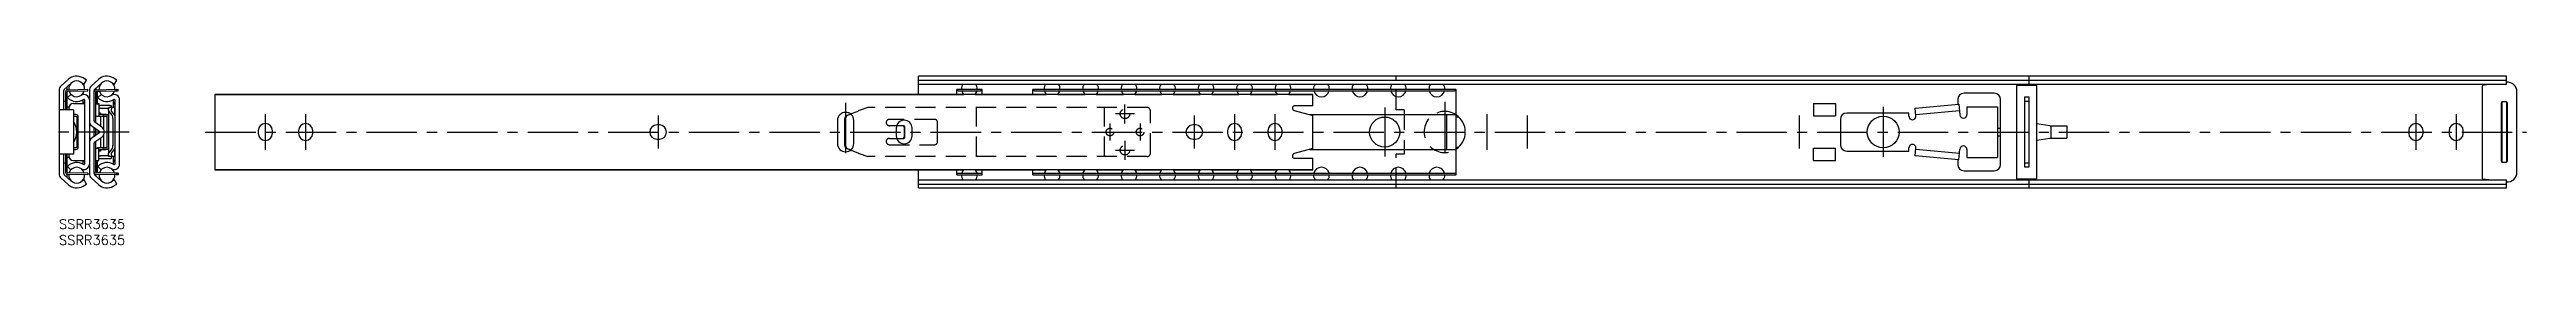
# Model space of a CAD drawing. Extents: x -3 to 778, y -8 to 45.
import ezdxf

# ---------------------------------------------------------------- set-up
doc = ezdxf.new("R2010")
doc.units = 0
doc.header["$LTSCALE"] = 0.5
doc.linetypes.add('CENTER', pattern=[50.8, 31.75, -6.35, 6.35, -6.35])
doc.linetypes.add('DASHED', pattern=[19.05, 12.7, -6.35])
for name, color, linetype in [('MSM_CENTER', 1, 'CENTER'), ('MSM_CONTINUOUS', 7, 'CONTINUOUS'), ('MSM_DASHED', 4, 'DASHED'), ('MSM_PART_NUMBER', 7, 'CONTINUOUS')]:
    doc.layers.add(name, color=color, linetype=linetype)
doc.styles.get("Standard").update_dxf_attribs({"font": 'txt.shx', "height": 3, "bigfont": 'bigfont.shx'})

# ---------------------------------------------------------------- blocks, each defined once
blk = doc.blocks.new('*U3')
at = {"layer": 'MSM_PART_NUMBER'}
blk.add_text('SSRR3635', height=3, dxfattribs=at).set_placement((0, -3))
blk = doc.blocks.new('*U4')
at = {"layer": 'MSM_PART_NUMBER'}
blk.add_text('SSRR3635', height=3, dxfattribs=at).set_placement((0, -8))

msp = doc.modelspace()

# ---------------------------------------------------------------- linework, layer by layer
at = {"layer": 'MSM_CENTER'}
for p, q in [((65, 33.3), (65, 22)), ((77.7, 33.3), (77.7, 22)), ((188.8, 32.9), (188.8, 22.4)), ((247.9, 36.88), (247.9, 18.43)), ((338.95, 33.4), (332.95, 33.4)), ((335.95, 30.4), (335.95, 36.4)), ((357.8, 32.9), (357.8, 22.4)), ((370.5, 33.3), (370.5, 22)), ((383.2, 33.3), (383.2, 22)), ((417.81, 35.4), (417.81, 19.9)), ((436.71, 37.15), (436.71, 18.15)), ((437.3, 33.3), (437.3, 22)), ((450, 33.3), (450, 22)), ((462.7, 32.9), (462.7, 22.4)), ((548.4, 32.9), (548.4, 22.4)), ((574.91, 35.65), (574.91, 19.65)), ((742.8, 33.3), (742.8, 22)), ((755.5, 33.3), (755.5, 22)), ((22.1, 27.65), (-3, 27.65)), ((46.1, 27.65), (777.65, 27.65)), ((331.2, 30.35), (331.2, 24.95)), ((335.95, 24.9), (335.95, 18.9)), ((340.7, 30.35), (340.7, 24.95)), ((332.95, 21.9), (338.95, 21.9))]:
    msp.add_line(p, q, dxfattribs=at)
at = {"layer": 'MSM_CONTINUOUS'}
for p, q in [((0, 40.77), (0, 14.53)), ((2.85, 44.25), (0.65, 42.24)), ((1.5, 34.65), (1.5, 40.77)), ((1.66, 41.14), (3.86, 43.15)), ((2.05, 40.34), (2.05, 34.65)), ((2.5, 41.9), (2.5, 40.99)), ((2.55, 34.65), (2.55, 40.34)), ((3.75, 39.56), (2.67, 38.52)), ((2.74, 41.04), (9.05, 41.15)), ((2.75, 40.54), (9.06, 40.65)), ((3.31, 42.4), (3.05, 42.4)), ((6.8, 43.46), (7.95, 42.8)), ((6.91, 43.4), (6.91, 43.4)), ((7.5, 43.06), (7.5, 42.86)), ((7.5, 39.74), (7.5, 39.45)), ((8.7, 44.1), (7.55, 44.76)), ((7.95, 42.8), (8.7, 44.1)), ((9.06, 40.65), (9.05, 41.15)), ((9.55, 40.77), (9.55, 14.53)), ((12.4, 44.25), (10.2, 42.24)), ((11.05, 31.16), (11.05, 40.77)), ((11.21, 41.14), (13.41, 43.15)), ((11.55, 41.44), (11.55, 41.01)), ((11.55, 30.55), (11.55, 40.34)), ((11.6, 40.34), (11.6, 36.6)), ((11.74, 41.04), (18.05, 41.15)), ((11.75, 40.54), (18.06, 40.65)), ((12.1, 36.6), (12.1, 40.34)), ((13.3, 39.56), (12.22, 38.52)), ((12.3, 40.54), (12.72, 40.55)), ((12.86, 42.4), (12.6, 42.4)), ((16.35, 43.46), (17.5, 42.8)), ((17.05, 39.74), (17.05, 39.45)), ((18.25, 44.1), (17.1, 44.76)), ((17.5, 42.8), (18.25, 44.1)), ((17.51, 40.63), (18.61, 40.65)), ((18.06, 40.65), (18.05, 41.15)), ((18.05, 41.14), (18.6, 41.15)), ((18.61, 40.65), (18.6, 41.15)), ((49.1, 39.56), (49.1, 15.74)), ((49.1, 39.56), (285.11, 39.56)), ((395.1, 39.49), (49.1, 39.49)), ((771.4, 45.3), (270.91, 45.3)), ((270.91, 39.56), (270.91, 45.3)), ((270.91, 44.1), (771.4, 44.1)), ((270.91, 42.8), (771.4, 42.8)), ((282.91, 39.56), (282.91, 41.13)), ((283.41, 41.15), (290.41, 41.15)), ((283.41, 40.65), (290.41, 40.65)), ((288.71, 39.56), (311.17, 39.56)), ((290.91, 39.56), (290.91, 41.13)), ((306.91, 39.56), (306.91, 41.13)), ((307.41, 41.15), (439.81, 41.15)), ((307.41, 40.65), (439.81, 40.65)), ((314.77, 39.56), (323.3, 39.56)), ((326.9, 39.56), (335.43, 39.56)), ((339.03, 39.56), (347.55, 39.56)), ((351.15, 39.56), (359.68, 39.56)), ((363.28, 39.56), (371.81, 39.56)), ((375.41, 39.56), (383.94, 39.56)), ((387.54, 39.56), (395.1, 39.56)), ((395.1, 35.95), (395.1, 39.56)), ((440.31, 14.17), (440.31, 41.13)), ((609.91, 39.9), (600.41, 39.9)), ((623.36, 42.4), (616.96, 42.4)), ((616.96, 42.4), (616.96, 12.9)), ((620.91, 42.4), (620.91, 45.3)), ((623.36, 12.9), (623.36, 42.4)), ((766.78, 42.8), (763.65, 42.4)), ((763.65, 42.4), (763.65, 12.9)), ((771.4, 42.8), (771.4, 45.3)), ((774.65, 14.9), (774.65, 40.4)), ((4.5, 34.65), (0, 34.65)), ((1.5, 37.4), (2.05, 37.4)), ((2.55, 35.65), (3.14, 35.65)), ((3.05, 35.15), (3.05, 34.65)), ((4.5, 34.65), (4.5, 20.65)), ((5.35, 33.15), (4.5, 33.15)), ((4.5, 32.65), (5.35, 32.65)), ((4.55, 36.65), (8.05, 36.65)), ((5.55, 32.45), (5.55, 22.85)), ((6.05, 22.85), (6.05, 32.45)), ((7.5, 37.81), (7.5, 36.65)), ((8.05, 37.79), (8.05, 17.51)), ((11.55, 36.7), (11.6, 36.7)), ((11.55, 36.6), (12.55, 36.6)), ((11.55, 32.7), (12.55, 32.7)), ((12.1, 36.7), (12.55, 36.7)), ((12.3, 32.65), (14.89, 32.65)), ((12.55, 36.7), (12.55, 32.7)), ((13.05, 33.65), (12.55, 33.65)), ((14.89, 33.15), (12.55, 33.15)), ((16.14, 36), (13.05, 36)), ((13.05, 35.15), (15.55, 35.15)), ((13.05, 33.65), (13.05, 33.15)), ((13.05, 32.65), (13.05, 29.49)), ((13.55, 33.15), (15.55, 33.15)), ((14.05, 32.55), (14.05, 28.5)), ((15.09, 32.45), (15.09, 22.85)), ((15.59, 34.42), (15.67, 35.4)), ((15.59, 34.41), (15.59, 34.42)), ((15.59, 34.41), (15.59, 20.89)), ((15.63, 34.29), (16.77, 32.89)), ((17.6, 35.4), (15.67, 35.4)), ((16.48, 35.4), (16.39, 34.32)), ((16.4, 34.29), (17.53, 32.89)), ((16.55, 35.4), (16.55, 35.94)), ((16.97, 31.96), (16.97, 23.34)), ((17.05, 37.81), (17.05, 35.4)), ((17.46, 35.4), (17.46, 32.98)), ((17.55, 36.4), (17.55, 35.4)), ((17.6, 37.79), (17.6, 17.51)), ((19.1, 17.51), (19.1, 37.79)), ((245.32, 31.3), (245.32, 24)), ((247.65, 23.34), (247.65, 31.96)), ((247.91, 31.96), (247.91, 23.34)), ((248.27, 32.89), (249.45, 33.36)), ((249.53, 33.29), (248.53, 32.89)), ((250.47, 24), (250.47, 31.3)), ((389.25, 34.48), (395.1, 32.9)), ((395.1, 35.95), (389.45, 35.95)), ((394.17, 33.15), (440.31, 33.15)), ((395.1, 22.4), (395.1, 32.9)), ((441.15, 32.4), (440.31, 32.4)), ((552.91, 36.7), (559.91, 36.7)), ((552.91, 36.7), (552.91, 32.8)), ((552.91, 32.8), (559.91, 32.8)), ((559.91, 36.7), (559.91, 32.8)), ((561.41, 31.65), (561.41, 23.65)), ((583.01, 33.65), (563.41, 33.65)), ((583.01, 32.66), (583.01, 33.65)), ((585.01, 35.15), (598.77, 36.47)), ((585.25, 32.66), (585.01, 35.15)), ((585.2, 33.16), (598.96, 34.48)), ((598.41, 37.9), (598.41, 36.44)), ((598.77, 36.47), (599.1, 33.04)), ((601.31, 35.65), (610.91, 35.65)), ((601.31, 35.65), (601.31, 33.15)), ((610.91, 35.65), (610.91, 19.65)), ((611.91, 17.4), (611.91, 37.9)), ((620.91, 38.65), (619.41, 38.65)), ((619.41, 38.65), (619.41, 16.65)), ((619.41, 37.4), (620.91, 37.4)), ((620.91, 16.65), (620.91, 38.65)), ((769.65, 36.9), (769.65, 18.4)), ((769.9, 36.9), (769.65, 36.9)), ((769.9, 37.27), (771.4, 37.27)), ((769.9, 37.27), (769.9, 18.03)), ((771.4, 37.27), (771.4, 18.03)), ((771.65, 36.9), (771.4, 36.9)), ((771.65, 18.4), (771.65, 36.9)), ((10.4, 29.52), (12.57, 28)), ((12.57, 27.3), (10.4, 25.78)), ((11.05, 26.23), (11.05, 29.07)), ((11.05, 14.53), (11.05, 24.14)), ((13.43, 29.23), (11.26, 30.75)), ((11.26, 24.55), (13.43, 26.07)), ((11.55, 26.59), (11.55, 28.71)), ((11.55, 14.96), (11.55, 24.75)), ((13.05, 25.81), (13.05, 22.65)), ((14.05, 26.8), (14.05, 22.75)), ((62.75, 28.05), (62.75, 27.25)), ((67.25, 27.25), (67.25, 28.05)), ((75.45, 28.05), (75.45, 27.25)), ((79.95, 27.25), (79.95, 28.05)), ((189.2, 29.9), (188.4, 29.9)), ((188.4, 25.4), (189.2, 25.4)), ((263.86, 28.88), (263.86, 26.43)), ((266.1, 29.65), (263.98, 29.65)), ((263.98, 25.65), (266.1, 25.65)), ((266.36, 29.15), (266.36, 26.15)), ((266.58, 26.15), (266.58, 29.15)), ((268.86, 26.43), (268.86, 28.88)), ((358.2, 29.9), (357.4, 29.9)), ((357.4, 25.4), (358.2, 25.4)), ((368.25, 28.05), (368.25, 27.25)), ((372.75, 27.25), (372.75, 28.05)), ((380.95, 28.05), (380.95, 27.25)), ((385.45, 27.25), (385.45, 28.05)), ((610.91, 28.85), (611.91, 28.85)), ((610.91, 26.45), (611.91, 26.45)), ((627.4, 29.6), (623.36, 30.26)), ((623.36, 25.04), (627.4, 25.7)), ((627.4, 29.6), (632.75, 29.6)), ((627.4, 25.7), (632.75, 25.7)), ((627.75, 29.6), (627.75, 25.7)), ((632.75, 29.6), (632.75, 25.7)), ((740.55, 28.05), (740.55, 27.25)), ((745.05, 27.25), (745.05, 28.05)), ((753.25, 28.05), (753.25, 27.25)), ((757.75, 27.25), (757.75, 28.05)), ((4.5, 20.65), (0, 20.65)), ((1.5, 14.53), (1.5, 20.65)), ((1.5, 17.9), (2.05, 17.9)), ((2.05, 20.65), (2.05, 14.96)), ((2.55, 14.96), (2.55, 20.65)), ((3.14, 19.65), (2.55, 19.65)), ((2.67, 16.78), (3.75, 15.74)), ((3.05, 20.65), (3.05, 20.15)), ((5.35, 22.65), (4.5, 22.65)), ((4.5, 22.15), (5.35, 22.15)), ((4.55, 18.65), (8.05, 18.65)), ((7.5, 18.65), (7.5, 17.49)), ((7.5, 15.85), (7.5, 15.56)), ((11.55, 22.6), (12.55, 22.6)), ((11.55, 18.7), (12.55, 18.7)), ((11.55, 18.6), (11.6, 18.6)), ((11.6, 18.7), (11.6, 14.96)), ((12.1, 14.96), (12.1, 18.7)), ((12.1, 18.6), (12.55, 18.6)), ((12.22, 16.78), (13.3, 15.74)), ((14.89, 22.65), (12.3, 22.65)), ((12.55, 18.6), (12.55, 22.6)), ((12.55, 22.15), (14.89, 22.15)), ((13.05, 21.65), (12.55, 21.65)), ((13.05, 22.15), (13.05, 21.65)), ((15.55, 20.15), (13.05, 20.15)), ((13.05, 19.3), (16.14, 19.3)), ((15.55, 22.15), (13.55, 22.15)), ((15.59, 20.88), (15.59, 20.89)), ((15.67, 19.9), (15.59, 20.88)), ((16.77, 22.41), (15.63, 21.01)), ((17.6, 19.9), (15.67, 19.9)), ((16.39, 20.98), (16.48, 19.9)), ((17.53, 22.41), (16.4, 21.01)), ((16.55, 19.36), (16.55, 19.9)), ((17.05, 19.9), (17.05, 17.49)), ((17.05, 15.85), (17.05, 15.56)), ((17.46, 22.32), (17.46, 19.9)), ((17.55, 19.9), (17.55, 18.9)), ((49.1, 15.81), (395.1, 15.81)), ((49.1, 15.74), (285.11, 15.74)), ((249.45, 21.94), (248.27, 22.41)), ((248.53, 22.41), (249.53, 22.01)), ((270.91, 10), (270.91, 15.74)), ((282.91, 14.17), (282.91, 15.74)), ((288.71, 15.74), (311.17, 15.74)), ((290.91, 14.17), (290.91, 15.74)), ((306.91, 14.17), (306.91, 15.74)), ((314.77, 15.74), (323.3, 15.74)), ((326.9, 15.74), (335.43, 15.74)), ((339.03, 15.74), (347.55, 15.74)), ((351.15, 15.74), (359.68, 15.74)), ((363.28, 15.74), (371.81, 15.74)), ((375.41, 15.74), (383.94, 15.74)), ((387.54, 15.74), (395.1, 15.74)), ((395.1, 22.4), (389.25, 20.82)), ((389.45, 19.35), (395.1, 19.35)), ((394.17, 22.15), (440.31, 22.15)), ((395.1, 15.74), (395.1, 19.35)), ((440.31, 22.9), (441.15, 22.9)), ((552.91, 22.5), (559.91, 22.5)), ((552.91, 18.6), (552.91, 22.5)), ((552.91, 18.6), (559.91, 18.6)), ((559.91, 18.6), (559.91, 22.5)), ((563.41, 21.65), (583.01, 21.65)), ((583.01, 21.65), (583.01, 22.64)), ((585.01, 20.15), (585.25, 22.64)), ((598.77, 18.83), (585.01, 20.15)), ((598.96, 20.82), (585.2, 22.14)), ((598.41, 18.86), (598.41, 17.4)), ((598.77, 18.83), (599.1, 22.26)), ((601.31, 22.15), (601.31, 19.65)), ((601.31, 19.65), (610.91, 19.65)), ((619.41, 17.9), (620.91, 17.9)), ((619.41, 16.65), (620.91, 16.65)), ((769.65, 18.4), (769.9, 18.4)), ((771.4, 18.03), (769.9, 18.03)), ((771.4, 18.4), (771.65, 18.4)), ((0.65, 13.06), (2.85, 11.05)), ((3.86, 12.15), (1.66, 14.16)), ((2.5, 14.31), (2.5, 13.4)), ((9.05, 14.15), (2.74, 14.26)), ((9.06, 14.65), (2.75, 14.76)), ((3.31, 12.9), (3.05, 12.9)), ((7.95, 12.5), (6.8, 11.84)), ((6.91, 11.9), (6.91, 11.9)), ((7.5, 12.44), (7.5, 12.24)), ((7.55, 10.54), (8.7, 11.2)), ((8.7, 11.2), (7.95, 12.5)), ((9.06, 14.65), (9.05, 14.15)), ((10.2, 13.06), (12.4, 11.05)), ((13.41, 12.15), (11.21, 14.16)), ((11.55, 14.29), (11.55, 13.86)), ((18.05, 14.15), (11.74, 14.26)), ((18.06, 14.65), (11.75, 14.76)), ((12.72, 14.75), (12.3, 14.76)), ((12.86, 12.9), (12.6, 12.9)), ((17.5, 12.5), (16.35, 11.84)), ((17.1, 10.54), (18.25, 11.2)), ((18.25, 11.2), (17.5, 12.5)), ((18.61, 14.65), (17.51, 14.67)), ((18.06, 14.65), (18.05, 14.15)), ((18.6, 14.15), (18.05, 14.16)), ((18.61, 14.65), (18.6, 14.15)), ((270.91, 12.5), (771.4, 12.5)), ((270.91, 11.2), (771.4, 11.2)), ((270.91, 10), (771.4, 10)), ((283.41, 14.65), (290.41, 14.65)), ((283.41, 14.15), (290.41, 14.15)), ((307.41, 14.65), (439.81, 14.65)), ((307.41, 14.15), (439.81, 14.15)), ((600.41, 15.4), (609.91, 15.4)), ((616.96, 12.9), (623.36, 12.9)), ((620.91, 10), (620.91, 12.9)), ((763.65, 12.9), (766.78, 12.5)), ((771.4, 10), (771.4, 12.5))]:
    msp.add_line(p, q, dxfattribs=at)
for centre, radius in [((417.81, 27.65), 4.75), ((574.91, 27.65), 5)]:
    msp.add_circle(centre, radius, dxfattribs=at)
for centre, radius, start, end in [((2, 40.77), 2, 132.38758, 180), ((2, 40.77), 0.5, 132.38758, 180), ((2.75, 40.34), 0.7, 91, 180), ((2.75, 40.34), 0.2, 91, 180), ((5.55, 41.3), 4, 59.99444, 132.38758), ((5.55, 41.3), 2.5, 356.15708, 185.84292), ((5.55, 41.3), 2.5, 197.52444, 344.47556), ((7.85, 37.79), 1.7, 0, 123.20382), ((11.55, 40.77), 2, 132.38758, 180), ((11.55, 40.77), 0.5, 132.38758, 180), ((11.75, 40.34), 0.7, 91, 180), ((11.75, 40.34), 0.2, 91, 180), ((12.3, 40.34), 0.7, 167.76124, 180), ((12.3, 40.34), 0.2, 91, 180), ((15.1, 41.3), 4, 59.99444, 132.38758), ((15.1, 41.3), 2.5, 356.37782, 185.62218), ((15.1, 41.3), 2.5, 197.2951, 344.7049), ((17.4, 37.79), 1.7, 0, 123.20382), ((283.66, 26.81), 14.34, 90.99867, 92.99829), ((283.66, 26.31), 14.34, 90.99864, 92.99838), ((286.91, 41.3), 2.5, 143.10045, 183.43981), ((286.91, 41.3), 2.5, 195.06825, 226.52733), ((286.91, 41.3), 2.5, 313.47267, 344.93175), ((286.91, 41.3), 2.5, 356.56019, 36.89955), ((290.16, 26.81), 14.34, 87.00171, 89.00133), ((290.16, 26.31), 14.34, 87.00162, 89.00136), ((307.66, 26.81), 14.34, 90.99867, 92.99829), ((307.66, 26.31), 14.34, 90.99864, 92.99838), ((312.97, 41.3), 2.5, 143.10045, 183.43981), ((312.97, 41.3), 2.5, 195.06825, 226.52733), ((312.97, 41.3), 2.5, 313.47267, 344.93175), ((312.97, 41.3), 2.5, 356.56019, 36.89955), ((325.1, 41.3), 2.5, 143.10045, 183.43981), ((325.1, 41.3), 2.5, 195.06825, 226.52733), ((325.1, 41.3), 2.5, 313.47267, 344.93175), ((325.1, 41.3), 2.5, 356.56019, 36.89955), ((337.23, 41.3), 2.5, 143.10045, 183.43981), ((337.23, 41.3), 2.5, 195.06825, 226.52733), ((337.23, 41.3), 2.5, 313.47267, 344.93175), ((337.23, 41.3), 2.5, 356.56019, 36.89955), ((349.35, 41.3), 2.5, 143.10045, 183.43981), ((349.35, 41.3), 2.5, 195.06825, 226.52733), ((349.35, 41.3), 2.5, 313.47267, 344.93175), ((349.35, 41.3), 2.5, 356.56019, 36.89955), ((361.48, 41.3), 2.5, 143.10045, 183.43981), ((361.48, 41.3), 2.5, 195.06825, 226.52733), ((361.48, 41.3), 2.5, 313.47267, 344.93175), ((361.48, 41.3), 2.5, 356.56019, 36.89955), ((373.61, 41.3), 2.5, 143.10045, 183.43981), ((373.61, 41.3), 2.5, 195.06825, 226.52733), ((373.61, 41.3), 2.5, 313.47267, 344.93175), ((373.61, 41.3), 2.5, 356.56019, 36.89955), ((385.74, 41.3), 2.5, 143.10045, 183.43981), ((385.74, 41.3), 2.5, 195.06825, 226.52733), ((385.74, 41.3), 2.5, 313.47267, 344.93175), ((385.74, 41.3), 2.5, 356.56019, 36.89955), ((397.86, 41.3), 2.5, 143.10045, 183.43981), ((397.86, 41.3), 2.5, 195.06825, 344.93175), ((397.86, 41.3), 2.5, 356.56019, 36.89955), ((409.99, 41.3), 2.5, 143.10045, 183.43981), ((409.99, 41.3), 2.5, 195.06825, 344.93175), ((409.99, 41.3), 2.5, 356.56019, 36.89955), ((422.12, 41.3), 2.5, 143.10045, 183.43981), ((422.12, 41.3), 2.5, 195.06825, 344.93175), ((422.12, 41.3), 2.5, 356.56019, 36.89955), ((434.25, 41.3), 2.5, 143.10045, 183.43981), ((434.25, 41.3), 2.5, 195.06825, 344.93175), ((434.25, 41.3), 2.5, 356.56019, 36.89955), ((439.56, 26.81), 14.34, 87.00171, 89.00133), ((439.56, 26.31), 14.34, 87.00162, 89.00136), ((600.41, 37.9), 2, 90, 180), ((609.91, 37.9), 2, 0, 90), ((771.65, 40.4), 3, 0, 94.78019), ((5.55, 41.3), 4, 223.95, 303.20382), ((4.55, 35.15), 1.5, 90, 180), ((5.35, 32.45), 0.7, 0, 90), ((5.35, 32.45), 0.2, 0, 90), ((7, 36.4), 1, 14.47751, 60), ((7.85, 37.79), 0.2, 0, 123.20382), ((12.3, 33.35), 0.7, 248.21321, 270), ((15.1, 41.3), 4, 223.95, 303.20382), ((13.05, 34), 2, 89.99968, 104.4507), ((13.05, 33.15), 2, 89.99968, 104.4507), ((13.55, 32.65), 0.501, 89.99996, 97.05133), ((13.95, 32.55), 0.1, 0, 90), ((14.89, 32.45), 0.7, 0, 90), ((14.89, 32.45), 0.2, 0, 90), ((15.55, 51.34), 16.19, 269.9997, 270.34377), ((15.55, 49.4), 16.24, 269.99998, 270.12941), ((15.77, 34.41), 0.181, 182.54987, 222.66591), ((16.05, 34), 2, 75.5493, 87.52834), ((16.42, 34.32), 0.0352, 178.49597, 222.9813), ((14.82, 31.99), 2.15, 359.04463, 24.8157), ((16.55, 36.4), 1, 0, 60), ((17.4, 37.79), 0.2, 0, 123.20382), ((17.13, 32.58), 0.51, 22.77426, 37.65763), ((247.9, 31.3), 2.57, 0, 180), ((248.66, 31.97), 1, 112.52743, 180.6224), ((248.91, 31.97), 1, 112.52743, 180.6224), ((266.36, 28.88), 2.5, 360, 180), ((389.45, 35.2), 0.75, 90, 254.91196), ((436.71, 27.65), 6.5, 303.63128, 56.36872), ((563.41, 31.65), 2, 90, 180), ((584.13, 32.66), 1.12, 179.99639, 0.01348), ((600.2, 33.15), 1.11, 185.5, 0), ((617.91, 38.4), 1, 161.80513, 198.19487), ((-0.45, 27.65), 6, 325.58849, 34.41151), ((11.55, 31.16), 2, 180, 234.88799), ((11.55, 24.14), 2, 125.11201, 180), ((11.55, 31.16), 0.5, 180, 234.88799), ((11.55, 24.14), 0.5, 125.11201, 180), ((12.32, 27.65), 0.426, 305.11201, 54.88799), ((12.32, 27.65), 1.93, 305.11201, 54.88799), ((65, 28.05), 2.25, 0, 180), ((65, 27.25), 2.25, 180, 0), ((77.7, 28.05), 2.25, 0, 180), ((77.7, 27.25), 2.25, 180, 0), ((188.4, 27.65), 2.25, 90, 270), ((189.2, 27.65), 2.25, 270, 90), ((247.9, 24), 2.58, 180, 0), ((266.36, 26.43), 2.5, 180, 0), ((265.87, 29.16), 0.49, 358.86181, 88.77168), ((265.87, 26.14), 0.49, 271.22832, 1.13819), ((266.07, 29.14), 0.516, 1.61428, 86.01922), ((266.07, 26.16), 0.516, 273.98078, 358.38572), ((357.4, 27.65), 2.25, 90, 270), ((358.2, 27.65), 2.25, 270, 90), ((370.5, 28.05), 2.25, 0, 180), ((370.5, 27.25), 2.25, 180, 0), ((383.2, 28.05), 2.25, 0, 180), ((383.2, 27.25), 2.25, 180, 0), ((563.41, 23.65), 2, 180, 270), ((584.13, 22.64), 1.12, 359.98652, 180.00361), ((742.8, 28.05), 2.25, 0, 180), ((742.8, 27.25), 2.25, 180, 0), ((755.5, 28.05), 2.25, 0, 180), ((755.5, 27.25), 2.25, 180, 0), ((5.55, 14), 4, 56.79618, 136.05), ((4.55, 20.15), 1.5, 180, 270), ((5.55, 14), 2.5, 15.52444, 162.47556), ((5.35, 22.85), 0.7, 270, 360), ((5.35, 22.85), 0.2, 270, 0), ((7.85, 17.51), 1.7, 236.79618, 0), ((7, 18.9), 1, 300, 345.52249), ((7.85, 17.51), 0.2, 236.79618, 0), ((12.3, 21.95), 0.7, 90, 111.78679), ((15.1, 14), 4, 56.79618, 136.05), ((13.05, 22.15), 2, 255.5493, 270.00032), ((13.05, 21.3), 2, 255.5493, 270.00032), ((15.1, 14), 2.5, 15.2951, 162.7049), ((13.55, 22.65), 0.501, 262.94867, 270.00004), ((13.95, 22.75), 0.1, 270, 360), ((14.89, 22.85), 0.7, 270, 0), ((14.89, 22.85), 0.2, 270, 360), ((15.55, 5.9), 16.24, 89.87059, 90.00002), ((15.55, 3.96), 16.19, 89.65623, 90.0003), ((15.77, 20.88), 0.188, 138.13672, 176.6475), ((16.05, 21.3), 2, 272.47166, 284.4507), ((16.42, 20.98), 0.0355, 137.24341, 181.27933), ((17.4, 17.51), 1.7, 236.79618, 0), ((14.82, 23.31), 2.15, 335.1843, 0.95537), ((16.55, 18.9), 1, 300, 0), ((17.4, 17.51), 0.2, 236.79618, 0), ((17.13, 22.72), 0.51, 322.34237, 337.22574), ((248.66, 23.33), 1, 179.3776, 247.47257), ((248.91, 23.33), 1, 179.3776, 247.47257), ((286.91, 14), 2.5, 133.47267, 164.93175), ((286.91, 14), 2.5, 15.06825, 46.52733), ((312.97, 14), 2.5, 133.47267, 164.93175), ((312.97, 14), 2.5, 15.06825, 46.52733), ((325.1, 14), 2.5, 133.47267, 164.93175), ((325.1, 14), 2.5, 15.06825, 46.52733), ((337.23, 14), 2.5, 133.47267, 164.93175), ((337.23, 14), 2.5, 15.06825, 46.52733), ((349.35, 14), 2.5, 133.47267, 164.93175), ((349.35, 14), 2.5, 15.06825, 46.52733), ((361.48, 14), 2.5, 133.47267, 164.93175), ((361.48, 14), 2.5, 15.06825, 46.52733), ((373.61, 14), 2.5, 133.47267, 164.93175), ((373.61, 14), 2.5, 15.06825, 46.52733), ((385.74, 14), 2.5, 133.47267, 164.93175), ((385.74, 14), 2.5, 15.06825, 46.52733), ((389.45, 20.1), 0.75, 105.08804, 270), ((397.86, 14), 2.5, 15.06825, 164.93175), ((409.99, 14), 2.5, 15.06825, 164.93175), ((422.12, 14), 2.5, 15.06825, 164.93175), ((434.25, 14), 2.5, 15.06825, 164.93175), ((600.41, 17.4), 2, 180, 270), ((600.2, 22.15), 1.11, 0, 174.5), ((609.91, 17.4), 2, 270, 360), ((617.91, 16.9), 1, 161.80513, 198.19487), ((2, 14.53), 2, 180, 227.61242), ((2, 14.53), 0.5, 180, 227.61242), ((2.75, 14.96), 0.7, 180, 269), ((2.75, 14.96), 0.2, 180, 269), ((5.55, 14), 4, 227.61242, 300.00556), ((5.55, 14), 2.5, 174.15708, 3.84292), ((11.55, 14.53), 2, 180, 227.61242), ((11.75, 14.96), 0.7, 180, 269), ((11.55, 14.53), 0.5, 180, 227.61242), ((11.75, 14.96), 0.2, 180, 269), ((12.3, 14.96), 0.7, 180, 192.23876), ((12.3, 14.96), 0.2, 180, 269), ((15.1, 14), 4, 227.61242, 300.00556), ((15.1, 14), 2.5, 174.37782, 3.62218), ((283.66, 28.99), 14.34, 267.00162, 269.00136), ((283.66, 28.49), 14.34, 267.00171, 269.00133), ((286.91, 14), 2.5, 176.56019, 216.89955), ((286.91, 14), 2.5, 323.10045, 3.43981), ((290.16, 28.99), 14.34, 270.99864, 272.99838), ((290.16, 28.49), 14.34, 270.99867, 272.99829), ((307.66, 28.99), 14.34, 267.00162, 269.00136), ((307.66, 28.49), 14.34, 267.00171, 269.00133), ((312.97, 14), 2.5, 176.56019, 216.89955), ((312.97, 14), 2.5, 323.10045, 3.43981), ((325.1, 14), 2.5, 176.56019, 216.89955), ((325.1, 14), 2.5, 323.10045, 3.43981), ((337.23, 14), 2.5, 176.56019, 216.89955), ((337.23, 14), 2.5, 323.10045, 3.43981), ((349.35, 14), 2.5, 176.56019, 216.89955), ((349.35, 14), 2.5, 323.10045, 3.43981), ((361.48, 14), 2.5, 176.56019, 216.89955), ((361.48, 14), 2.5, 323.10045, 3.43981), ((373.61, 14), 2.5, 176.56019, 216.89955), ((373.61, 14), 2.5, 323.10045, 3.43981), ((385.74, 14), 2.5, 176.56019, 216.89955), ((385.74, 14), 2.5, 323.10045, 3.43981), ((397.86, 14), 2.5, 176.56019, 216.89955), ((397.86, 14), 2.5, 323.10045, 3.43981), ((409.99, 14), 2.5, 176.56019, 216.89955), ((409.99, 14), 2.5, 323.10045, 3.43981), ((422.12, 14), 2.5, 176.56019, 216.89955), ((422.12, 14), 2.5, 323.10045, 3.43981), ((434.25, 14), 2.5, 176.56019, 216.89955), ((434.25, 14), 2.5, 323.10045, 3.43981), ((439.56, 28.99), 14.34, 270.99864, 272.99838), ((439.56, 28.49), 14.34, 270.99867, 272.99829), ((771.65, 14.9), 3, 265.21981, 0)]:
    msp.add_arc(centre, radius, start, end, dxfattribs=at)
at = {"layer": 'MSM_DASHED'}
for p, q in [((421.4, 34.65), (421.4, 45.3)), ((249.45, 33.36), (251.82, 34.29)), ((254.94, 35.4), (252.16, 34.42)), ((342.95, 35.4), (254.94, 35.4)), ((275.91, 31.65), (261.7, 31.65)), ((289.15, 19.9), (289.15, 35.4)), ((329.45, 19.9), (329.45, 35.4)), ((343.95, 20.9), (343.95, 34.4)), ((423.9, 34.65), (421.4, 34.65)), ((423.9, 34.65), (423.9, 20.65)), ((263.98, 29.65), (261.69, 29.65)), ((261.69, 25.65), (263.98, 25.65)), ((261.7, 23.65), (275.91, 23.65)), ((276.91, 24.65), (276.91, 30.65)), ((251.82, 21.01), (249.45, 21.94)), ((252.16, 20.88), (254.94, 19.9)), ((342.95, 19.9), (254.94, 19.9)), ((421.4, 10), (421.4, 20.65)), ((423.9, 20.65), (421.4, 20.65))]:
    msp.add_line(p, q, dxfattribs=at)
for centre, radius in [((335.95, 33.4), 1.5), ((331.2, 27.65), 1.2), ((340.7, 27.65), 1.2), ((335.95, 21.9), 1.5)]:
    msp.add_circle(centre, radius, dxfattribs=at)
for centre, radius, start, end in [((255.57, 24.76), 10.25, 109.47459, 111.4673), ((261.7, 30.65), 1, 90, 270), ((275.91, 30.65), 1, 0.01701, 89.95893), ((342.95, 34.4), 1, 360, 90), ((436.71, 27.65), 6.5, 56.36872, 303.63128), ((261.7, 24.65), 1, 90, 270), ((275.91, 24.65), 1, 270.04107, 359.98299), ((255.58, 30.55), 10.26, 248.53376, 250.52435), ((342.95, 20.9), 1, 270, 0)]:
    msp.add_arc(centre, radius, start, end, dxfattribs=at)

# ---------------------------------------------------------------- block references
at = {"layer": 'MSM_CONTINUOUS'}
for name in ['*U3', '*U4']:
    msp.add_blockref(name, (0, 0), dxfattribs=at)

doc.saveas('drawing.dxf')
